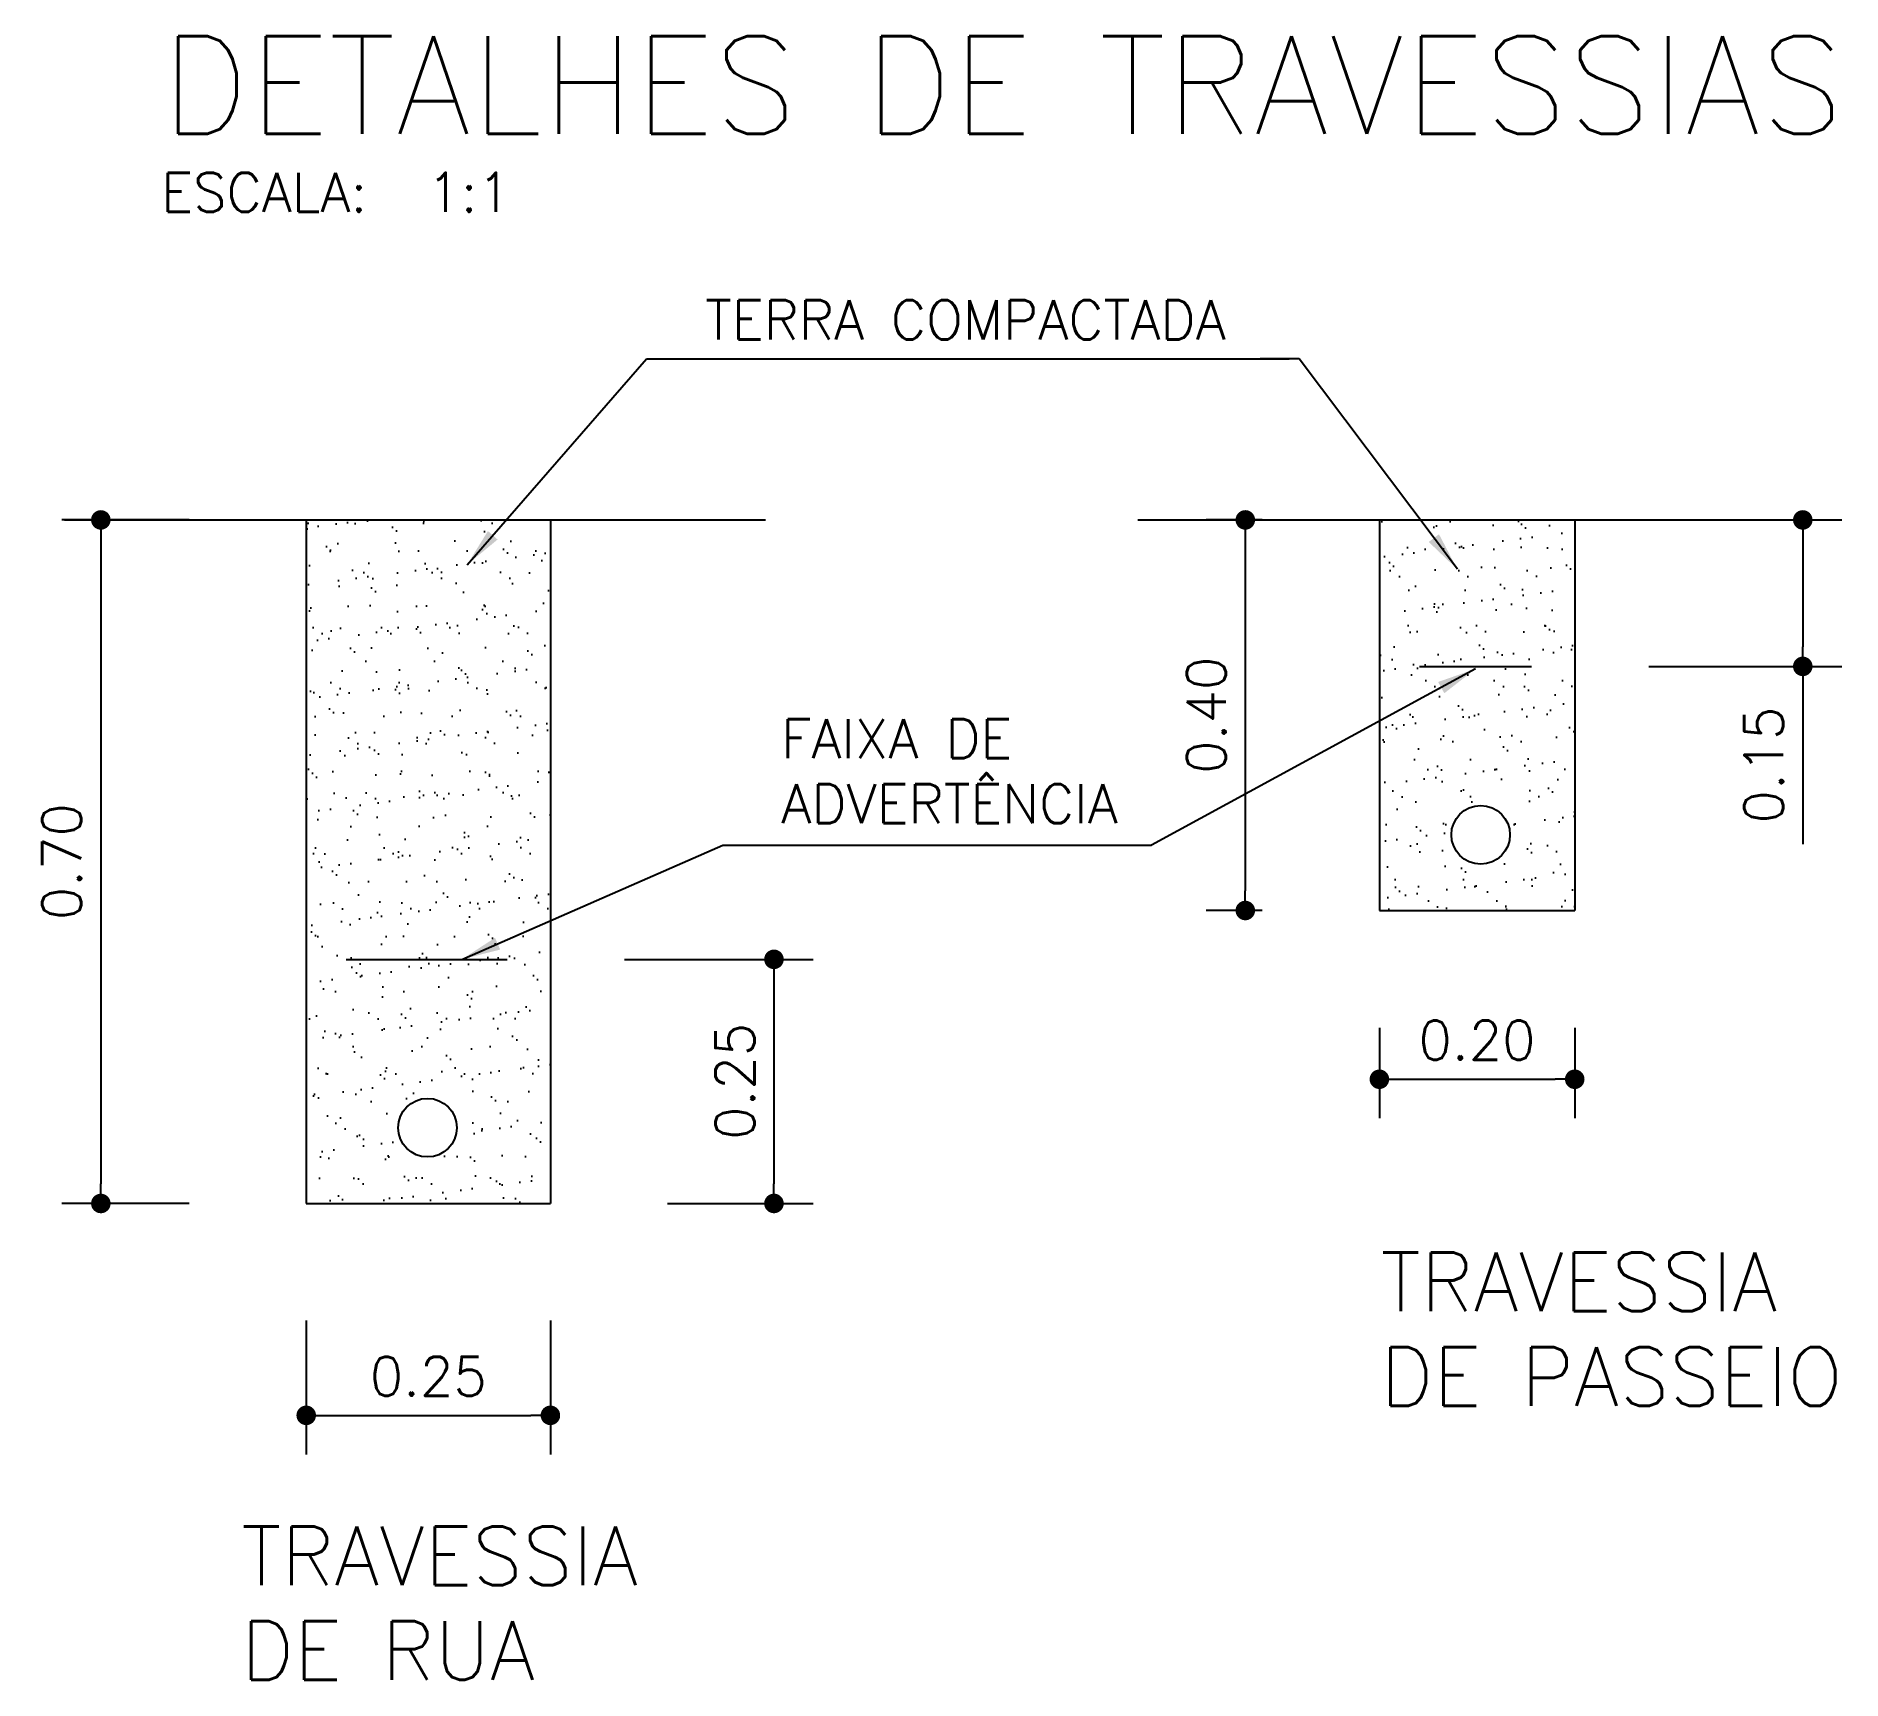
# Model space of a CAD drawing. Extents: x -2.69 to -0.84, y -2.03 to -0.34.
import ezdxf

# ---------------------------------------------------------------- set-up
doc = ezdxf.new("R2010")
doc.units = 0
doc.header["$LTSCALE"] = 0.4
doc.header["$MEASUREMENT"] = 0
doc.layers.get('0').update_dxf_attribs({"linetype": 'CONTINUOUS'})
doc.layers.get('DEFPOINTS').update_dxf_attribs({"linetype": 'CONTINUOUS'})
doc.layers.add('DETALHES', color=4, linetype='CONTINUOUS')
doc.styles.add('ROMANS', font='ROMANS.SHX')
doc.dimstyles.new('LINEAR', dxfattribs={"dimtxt": 0.04, "dimasz": 0.02, "dimexe": 0.04, "dimexo": 0.12, "dimgap": 0.02, "dimtad": 1, "dimzin": 1, "dimtxsty": 'ROMANS', "dimblk1": 'DOT', "dimblk2": 'DOT', "dimsah": 1, "dimcen": 0.09, "dimclrd": 1, "dimclre": 1, "dimclrt": 3, "dimazin": 3, "dimtfac": 1, "dimtofl": 0, "dimtmove": 0, "dimatfit": 3, "dimtolj": 1, "dimtzin": 1})
doc.dimstyles.new('TEXTO', dxfattribs={"dimtxt": 0.04, "dimasz": 0.04, "dimexe": 0.04, "dimexo": 0.12, "dimgap": 0.02, "dimtad": 1, "dimtih": 1, "dimtoh": 1, "dimdec": 4, "dimzin": 0, "dimtxsty": 'ROMANS', "dimcen": 0.09, "dimclrd": 1, "dimclre": 1, "dimclrt": 3, "dimazin": 3, "dimtfac": 1, "dimtdec": 4, "dimtofl": 0, "dimtmove": 0, "dimatfit": 3, "dimtolj": 1, "dimtzin": 0})

# ---------------------------------------------------------------- blocks, each defined once
blk = doc.blocks.new('_DOT')
at = {"color": 0, "linetype": 'BYBLOCK'}
blk.add_line((-0.5, 0), (-1, 0), dxfattribs=at)
at = {"color": 0, "linetype": 'BYBLOCK', "const_width": 0.5}
blk.add_lwpolyline([(-0.25, 0, 1), (0.25, 0, 1)], format="xyb", close=True, dxfattribs=at)
blk = doc.blocks.new('*D2')
at = {"color": 1, "linetype": 'BYBLOCK'}
for p, q in [((-2.5335, -0.8373), (-2.6638, -0.8373)), ((-2.6238, -0.8573), (-2.6238, -1.5173)), ((-2.5335, -1.5373), (-2.6638, -1.5373))]:
    blk.add_line(p, q, dxfattribs=at)
at = {"layer": 'DEFPOINTS', "color": 0, "linetype": 'BYBLOCK'}
for p in [(-2.4135, -0.8373), (-2.6238, -1.5373), (-2.4135, -1.5373)]:
    blk.add_point(p, dxfattribs=at)
at = {"color": 1, "linetype": 'BYBLOCK', "xscale": 0.02, "yscale": 0.02, "zscale": 0.02}
for p, rotation in [((-2.6238, -0.8373), 90), ((-2.6238, -1.5373), 270)]:
    blk.add_blockref('_DOT', p, dxfattribs=dict(at, rotation=rotation))
at = {"color": 3, "linetype": 'BYBLOCK', "insert": (-2.6638, -1.1873), "char_height": 0.04, "attachment_point": 5, "rotation": 90, "style": 'ROMANS'}
blk.add_mtext('\\A1;0.70', dxfattribs=at)
blk = doc.blocks.new('*D3')
at = {"color": 1, "linetype": 'BYBLOCK'}
for p, q in [((-2.0878, -1.2873), (-1.8946, -1.2873)), ((-1.9346, -1.3073), (-1.9346, -1.5173)), ((-2.0435, -1.5373), (-1.8946, -1.5373))]:
    blk.add_line(p, q, dxfattribs=at)
at = {"layer": 'DEFPOINTS', "color": 0, "linetype": 'BYBLOCK'}
for p in [(-2.2078, -1.2873), (-2.1635, -1.5373), (-1.9346, -1.5373)]:
    blk.add_point(p, dxfattribs=at)
at = {"color": 1, "linetype": 'BYBLOCK', "xscale": 0.02, "yscale": 0.02, "zscale": 0.02}
for p, rotation in [((-1.9346, -1.2873), 90), ((-1.9346, -1.5373), 270)]:
    blk.add_blockref('_DOT', p, dxfattribs=dict(at, rotation=rotation))
at = {"color": 3, "linetype": 'BYBLOCK', "insert": (-1.9746, -1.4123), "char_height": 0.04, "attachment_point": 5, "rotation": 90, "style": 'ROMANS'}
blk.add_mtext('\\A1;0.25', dxfattribs=at)
blk = doc.blocks.new('*D4')
at = {"color": 1, "linetype": 'BYBLOCK'}
for p, q in [((-2.4135, -1.6573), (-2.4135, -1.7943)), ((-2.1635, -1.6573), (-2.1635, -1.7943)), ((-2.3935, -1.7543), (-2.1835, -1.7543))]:
    blk.add_line(p, q, dxfattribs=at)
at = {"layer": 'DEFPOINTS', "color": 0, "linetype": 'BYBLOCK'}
for p in [(-2.4135, -1.5373), (-2.1635, -1.5373), (-2.1635, -1.7543)]:
    blk.add_point(p, dxfattribs=at)
at = {"color": 1, "linetype": 'BYBLOCK', "xscale": 0.02, "yscale": 0.02, "zscale": 0.02, "rotation": 180}
blk.add_blockref('_DOT', (-2.4135, -1.7543), dxfattribs=at)
at = {"color": 1, "linetype": 'BYBLOCK', "xscale": 0.02, "yscale": 0.02, "zscale": 0.02}
blk.add_blockref('_DOT', (-2.1635, -1.7543), dxfattribs=at)
at = {"color": 3, "linetype": 'BYBLOCK', "insert": (-2.2885, -1.7143), "char_height": 0.04, "attachment_point": 5, "style": 'ROMANS'}
blk.add_mtext('\\A1;0.25', dxfattribs=at)
blk = doc.blocks.new('*D5')
at = {"color": 1, "linetype": 'BYBLOCK'}
for p, q in [((-1.4347, -0.8373), (-1.492, -0.8373)), ((-1.452, -0.8573), (-1.452, -1.2173)), ((-1.4347, -1.2373), (-1.492, -1.2373))]:
    blk.add_line(p, q, dxfattribs=at)
at = {"layer": 'DEFPOINTS', "color": 0, "linetype": 'BYBLOCK'}
for p in [(-1.3147, -0.8373), (-1.452, -1.2373), (-1.3147, -1.2373)]:
    blk.add_point(p, dxfattribs=at)
at = {"color": 1, "linetype": 'BYBLOCK', "xscale": 0.02, "yscale": 0.02, "zscale": 0.02}
for p, rotation in [((-1.452, -0.8373), 90), ((-1.452, -1.2373), 270)]:
    blk.add_blockref('_DOT', p, dxfattribs=dict(at, rotation=rotation))
at = {"color": 3, "linetype": 'BYBLOCK', "insert": (-1.492, -1.0373), "char_height": 0.04, "attachment_point": 5, "rotation": 90, "style": 'ROMANS'}
blk.add_mtext('\\A1;0.40', dxfattribs=at)
blk = doc.blocks.new('*D6')
at = {"color": 1, "linetype": 'BYBLOCK'}
for p, q in [((-0.9947, -0.8373), (-0.8412, -0.8373)), ((-0.8812, -0.8573), (-0.8812, -0.9673)), ((-1.039, -0.9873), (-0.8412, -0.9873)), ((-0.8812, -0.9873), (-0.8812, -1.1692))]:
    blk.add_line(p, q, dxfattribs=at)
at = {"layer": 'DEFPOINTS', "color": 0, "linetype": 'BYBLOCK'}
for p in [(-1.1147, -0.8373), (-1.159, -0.9873), (-0.8812, -0.9873)]:
    blk.add_point(p, dxfattribs=at)
at = {"color": 1, "linetype": 'BYBLOCK', "xscale": 0.02, "yscale": 0.02, "zscale": 0.02}
for p, rotation in [((-0.8812, -0.8373), 90), ((-0.8812, -0.9873), 270)]:
    blk.add_blockref('_DOT', p, dxfattribs=dict(at, rotation=rotation))
at = {"color": 3, "linetype": 'BYBLOCK', "insert": (-0.9212, -1.0882), "char_height": 0.04, "attachment_point": 5, "rotation": 90, "style": 'ROMANS'}
blk.add_mtext('\\A1;0.15', dxfattribs=at)
blk = doc.blocks.new('*D7')
at = {"color": 1, "linetype": 'BYBLOCK'}
for p, q in [((-1.3147, -1.3573), (-1.3147, -1.4501)), ((-1.1147, -1.3573), (-1.1147, -1.4501)), ((-1.2947, -1.4101), (-1.1347, -1.4101))]:
    blk.add_line(p, q, dxfattribs=at)
at = {"layer": 'DEFPOINTS', "color": 0, "linetype": 'BYBLOCK'}
for p in [(-1.3147, -1.2373), (-1.1147, -1.2373), (-1.1147, -1.4101)]:
    blk.add_point(p, dxfattribs=at)
at = {"color": 1, "linetype": 'BYBLOCK', "xscale": 0.02, "yscale": 0.02, "zscale": 0.02, "rotation": 180}
blk.add_blockref('_DOT', (-1.3147, -1.4101), dxfattribs=at)
at = {"color": 1, "linetype": 'BYBLOCK', "xscale": 0.02, "yscale": 0.02, "zscale": 0.02}
blk.add_blockref('_DOT', (-1.1147, -1.4101), dxfattribs=at)
at = {"color": 3, "linetype": 'BYBLOCK', "insert": (-1.2147, -1.3701), "char_height": 0.04, "attachment_point": 5, "style": 'ROMANS'}
blk.add_mtext('\\A1;0.20', dxfattribs=at)

msp = doc.modelspace()

# ---------------------------------------------------------------- hatches: boundary and pattern name
at = {"layer": 'DETALHES'}
h = msp.add_hatch(dxfattribs=at)
h.set_pattern_fill('AR-SAND', color=1, scale=0.0225, angle=180, style=0)
h.set_pattern_definition([(217.5, (-1.77074, -1.459883), (0.0014174, -0.0433535), [0, -0.0342, 0, -0.03825, 0, -0.0365625]), (187.5, (-1.77074, -1.45988), (-0.03982, -0.0634983), [0, -0.01845, 0, -0.030825, 0, -0.0118125]), (147.5, (-1.743064, -1.459883), (-0.0700682, -0.0001273), [0, -0.01125, 0, -0.0405, 0, -0.052875]), (137.5, (-1.743064, -1.45988), (-0.067638, -0.0197477), [0, -0.005625, 0, -0.02655, 0, -0.030375])])
h.paths.add_polyline_path([(-2.1635, -0.8373), (-2.4135, -0.8373), (-2.4135, -1.5373), (-2.1635, -1.5373)])
h.paths.add_polyline_path([(-2.2593, -1.4597, -1), (-2.3193, -1.4597, -1)], flags=16)
h.paths.add_polyline_path([(-1.1147, -0.8373), (-1.3147, -0.8373), (-1.3147, -1.2373), (-1.1147, -1.2373)])
h.paths.add_polyline_path([(-1.181, -1.1597, -1), (-1.241, -1.1597, -1)], flags=16)

# ---------------------------------------------------------------- linework, layer by layer
at = {"layer": 'DETALHES', "color": 6}
for p, q in [((-2.661, -0.8373), (-2.4135, -0.8373)), ((-2.4135, -0.8373), (-2.4135, -1.5373)), ((-2.1635, -0.8373), (-2.1635, -1.5373)), ((-2.1635, -0.8373), (-1.9431, -0.8373)), ((-1.5622, -0.8373), (-1.3147, -0.8373)), ((-1.3147, -0.8373), (-1.3147, -1.2373)), ((-1.1147, -0.8373), (-0.8943, -0.8373)), ((-1.1147, -0.8373), (-1.1147, -1.2373)), ((-1.3147, -1.2373), (-1.1147, -1.2373)), ((-2.4135, -1.5373), (-2.1635, -1.5373))]:
    msp.add_line(p, q, dxfattribs=at)
at = {"layer": 'DETALHES'}
for p, q in [((-2.4135, -0.8373), (-2.1635, -0.8373)), ((-1.3147, -0.8373), (-1.1147, -0.8373)), ((-1.2737, -0.9873), (-1.159, -0.9873)), ((-2.3725, -1.2873), (-2.2078, -1.2873))]:
    msp.add_line(p, q, dxfattribs=at)
at = {"layer": 'DETALHES', "color": 3}
for centre in [(-1.211, -1.1597), (-2.2893, -1.4597)]:
    msp.add_circle(centre, 0.03, dxfattribs=at)

# ---------------------------------------------------------------- texts
at = {"layer": 'DETALHES', "color": 6, "style": 'ROMANS'}
msp.add_text('DETALHES DE TRAVESSIAS', height=0.1, dxfattribs=at).set_placement((-2.5619, -0.4418))
at = {"layer": 'DETALHES', "color": 4, "style": 'ROMANS'}
for s, height, p in [('ESCALA: ', 0.04, (-2.5619, -0.5218)), ('TRAVESSIA ', 0.06, (-1.3135, -1.6475)), ('DE PASSEIO', 0.06, (-1.3135, -1.7446)), ('TRAVESSIA', 0.06, (-2.48, -1.9281)), ('DE RUA', 0.06, (-2.48, -2.0252))]:
    msp.add_text(s, height=height, dxfattribs=at).set_placement(p)
at = {"layer": 'DETALHES', "color": 3, "char_height": 0.04, "style": 'ROMANS'}
for s, insert, attachment_point in [('\\A1;TERRA COMPACTADA', (-2.0051, -0.6324), 4), ('\\A1;', (-1.4269, -0.6524), 6), ('FAIXA DE \\PADVERTÊNCIA', (-1.9271, -1.0946), 4)]:
    msp.add_mtext(s, dxfattribs=dict(at, insert=insert, attachment_point=attachment_point))
at = {"layer": 'DETALHES', "color": 4, "style": 'ROMANS'}
msp.add_attdef('1:1', (-2.2896, -0.5218), '1:1', height=0.04, dxfattribs=at)

# ---------------------------------------------------------------- dimensions: what is measured, and where the dimension line sits
at = {"layer": 'DETALHES', "color": 1}
dim = msp.add_linear_dim(base=(-2.6238, -1.5373), p1=(-2.4135, -0.8373), p2=(-2.4135, -1.5373), angle=90, text='0.70', dimstyle='LINEAR', dxfattribs=at)
dim.commit()
dim.dimension.update_dxf_attribs({"geometry": '*D2', "text_midpoint": (-2.6238, -1.1873), "dimtype": 160})
for base, p1, p2, text, picture, middle in [((-1.452, -1.2373), (-1.3147, -0.8373), (-1.3147, -1.2373), '0.40', '*D5', (-1.492, -1.0373)), ((-0.8812, -0.9873), (-1.1147, -0.8373), (-1.159, -0.9873), '0.15', '*D6', (-0.9212, -1.0882)), ((-1.9346, -1.5373), (-2.2078, -1.2873), (-2.1635, -1.5373), '0.25', '*D3', (-1.9746, -1.4123))]:
    dim = msp.add_linear_dim(base=base, p1=p1, p2=p2, angle=90, text=text, dimstyle='LINEAR', dxfattribs=at)
    dim.commit()
    dim.dimension.update_dxf_attribs({"geometry": picture, "text_midpoint": middle})
for base, p1, p2, text, picture, middle in [((-1.1147, -1.4101), (-1.3147, -1.2373), (-1.1147, -1.2373), '0.20', '*D7', (-1.2147, -1.3701)), ((-2.1635, -1.7543), (-2.4135, -1.5373), (-2.1635, -1.5373), '0.25', '*D4', (-2.2885, -1.7143))]:
    dim = msp.add_linear_dim(base=base, p1=p1, p2=p2, text=text, dimstyle='LINEAR', dxfattribs=at)
    dim.commit()
    dim.dimension.update_dxf_attribs({"geometry": picture, "text_midpoint": middle})

# ---------------------------------------------------------------- leaders
at = {"layer": 'DETALHES', "color": 1, "annotation_type": 0, "has_hookline": 1, "hookline_direction": 0}
for points, text_width in [([(-2.2488, -0.8832), (-2.0651, -0.6724), (-2.0251, -0.6724)], 0.5981), ([(-2.2542, -1.2873), (-1.9871, -1.1705), (-1.9471, -1.1705)], 0.379)]:
    msp.add_leader(points, dimstyle='TEXTO', dxfattribs=dict(at, text_width=text_width))
at = {"layer": 'DETALHES', "color": 1}
for points in [[(-1.2349, -0.8879), (-1.3969, -0.6724), (-1.4369, -0.6724)], [(-1.2163, -0.9899), (-1.5481, -1.1705)]]:
    msp.add_leader(points, dimstyle='TEXTO', dxfattribs=at)

doc.saveas('drawing.dxf')
